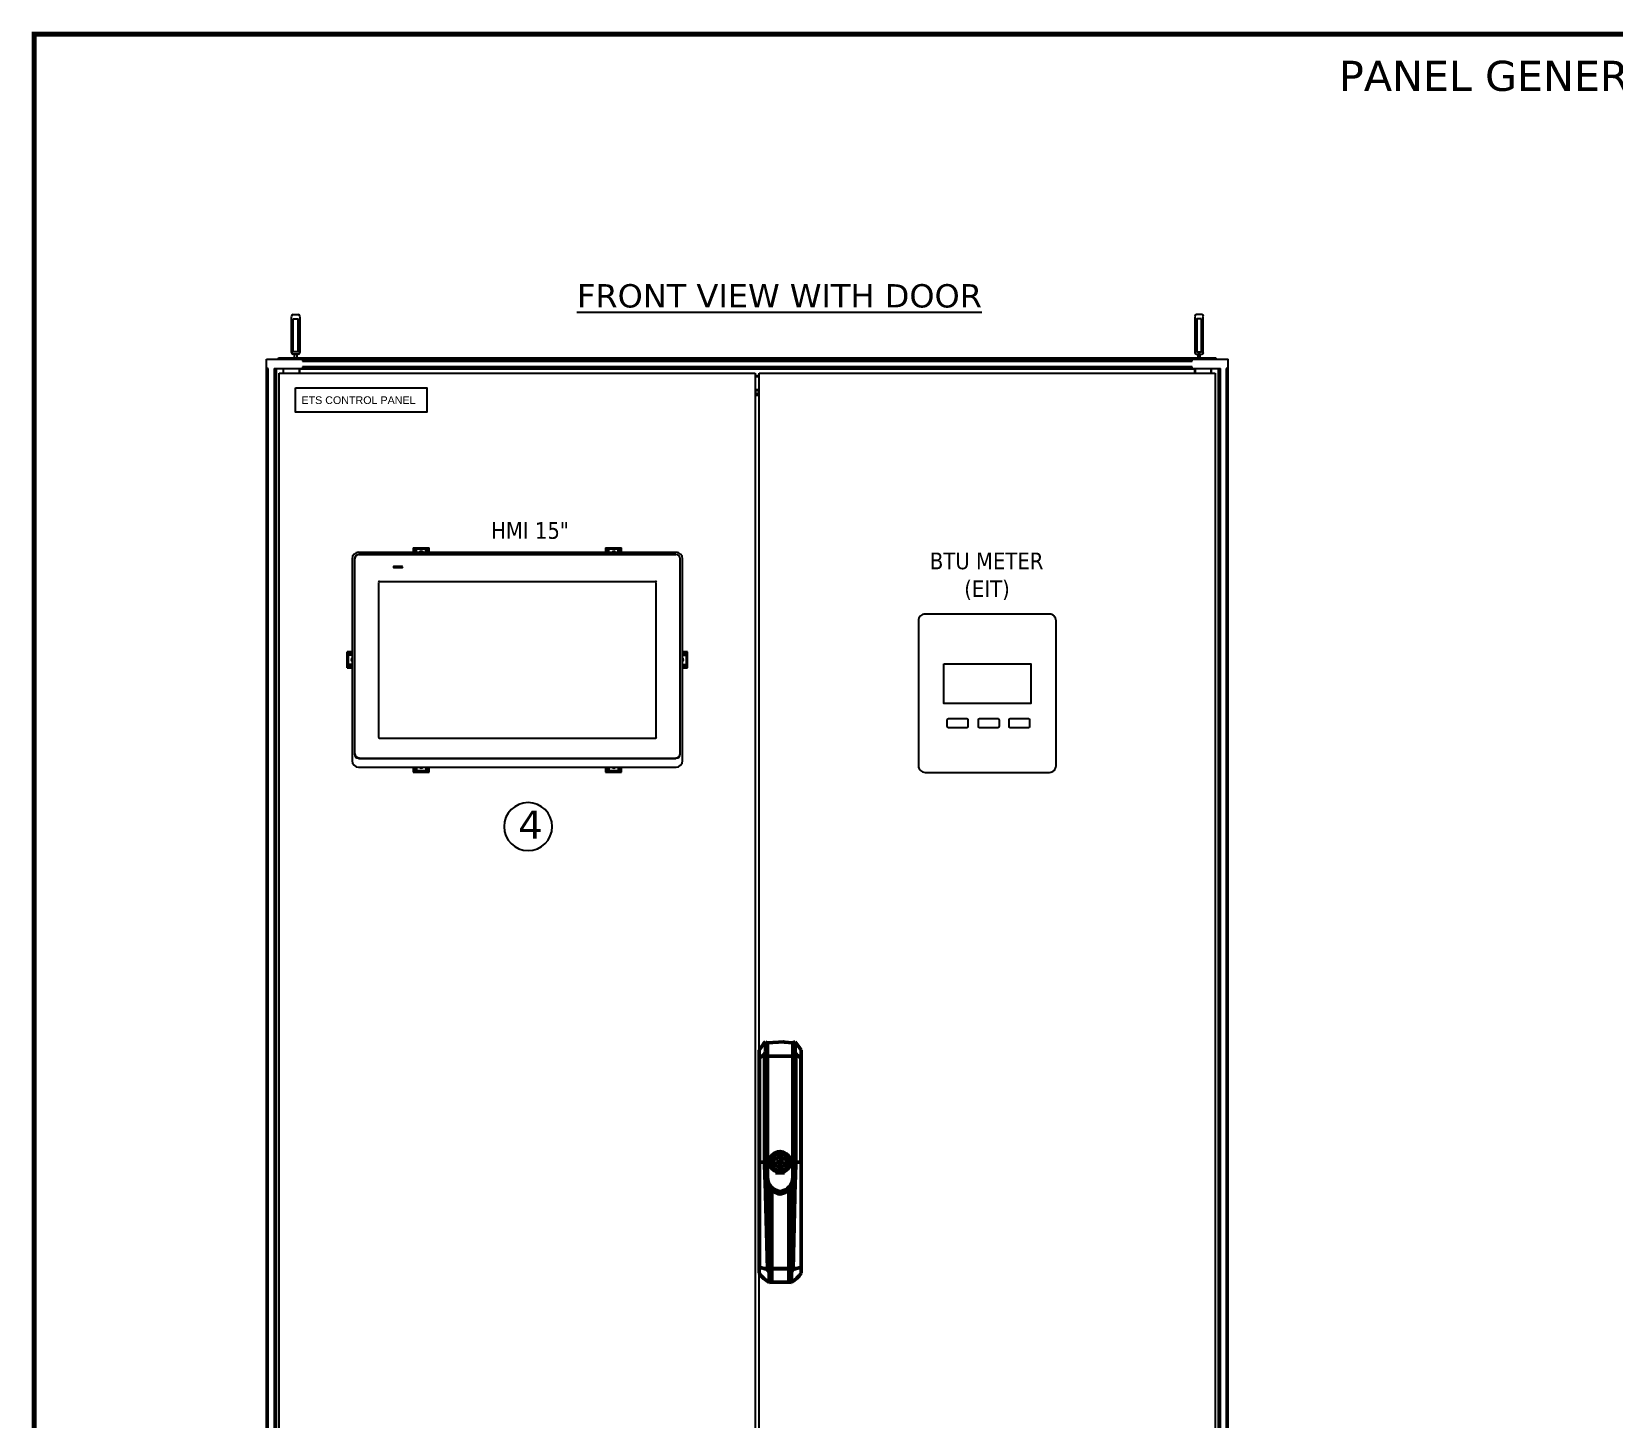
# Model space of a CAD drawing. Header units: inches. Extents: x 100535554 to 201081702, y 63708552 to 127420865.
# Drawn here: x 100539909.2 to 100540383.8, y 63710333.2 to 63710749.2 of the extents above; entities that cross this region are included whole.
import ezdxf

# ---------------------------------------------------------------- set-up
doc = ezdxf.new("R2010")
doc.units = ezdxf.units.IN
doc.header["$MEASUREMENT"] = 0
doc.linetypes.add('CENTER', pattern=[50.8, 31.75, -6.35, 6.35, -6.35])
doc.layers.add('AM_0', color=7, linetype='Continuous', lineweight=50)
doc.layers.add('AM_7', color=7, linetype='CENTER', lineweight=25)
doc.layers.add('BORDER', color=7, linetype='Continuous')
doc.styles.add('Swis721LtCnBT$001H0', font='')
doc.styles.add('Tahoma$001H0', font='tahoma.ttf')
doc.styles.add('Verdana$001H0', font='verdana.ttf')
doc.styles.get('Swis721LtCnBT$001H0').set_extended_font_data('Swis721LtCnBT')

# ---------------------------------------------------------------- blocks, each defined once
blk = doc.blocks.new('Title Frame_Al Bayt')
at = {"layer": 'BORDER', "const_width": 1.54}
blk.add_lwpolyline([(897.37, 420.3), (897.37, -410.23), (2066.28, -410.23), (2066.28, 420.3)], close=True, dxfattribs=at)

msp = doc.modelspace()

# ---------------------------------------------------------------- linework, layer by layer
at = {"color": 7, "linetype": 'Continuous', "lineweight": -2, "true_color": 0x000007}
for p, q in [((100539987.139, 63710652.941), (100539987.139, 63710663.781)), ((100539987.586, 63710664.34), (100539989.151, 63710664.34)), ((100539989.709, 63710663.781), (100539989.709, 63710652.941)), ((100540258.157, 63710663.781), (100540258.157, 63710652.941)), ((100540260.28, 63710664.34), (100540258.604, 63710664.34)), ((100540260.727, 63710652.941), (100540260.727, 63710663.781)), ((100539989.151, 63710652.494), (100539987.586, 63710652.494)), ((100540258.604, 63710652.494), (100540260.28, 63710652.494)), ((100539979.651, 63710173.267), (100539979.651, 63710650.929)), ((100539979.651, 63710650.929), (100540268.215, 63710650.929)), ((100539980.21, 63710648.135), (100539979.651, 63710648.135)), ((100539980.21, 63710173.267), (100539980.21, 63710648.135)), ((100539981.998, 63710648.135), (100539981.998, 63710173.267)), ((100539981.998, 63710648.135), (100540265.868, 63710648.135)), ((100539982.557, 63710173.267), (100539982.557, 63710648.135)), ((100539982.669, 63710173.267), (100539982.669, 63710648.135)), ((100539983.227, 63710650.929), (100539983.227, 63710651.376)), ((100539983.227, 63710651.376), (100540264.527, 63710651.376)), ((100539984.68, 63710648.135), (100539984.68, 63710646.794)), ((100539984.792, 63710646.794), (100539984.792, 63710648.135)), ((100539989.486, 63710648.023), (100539989.486, 63710646.794)), ((100539989.709, 63710646.794), (100539989.709, 63710648.023)), ((100539989.709, 63710648.023), (100540258.045, 63710648.023)), ((100539990.492, 63710650.929), (100539990.492, 63710650.37)), ((100539990.492, 63710650.37), (100540257.375, 63710650.37)), ((100539990.492, 63710648.694), (100539990.492, 63710648.135)), ((100540257.375, 63710648.694), (100539990.492, 63710648.694)), ((100540257.375, 63710650.37), (100540257.375, 63710650.929)), ((100540257.375, 63710648.135), (100540257.375, 63710648.694)), ((100540258.045, 63710648.023), (100540258.045, 63710646.794)), ((100540258.38, 63710646.794), (100540258.38, 63710648.023)), ((100540262.963, 63710648.135), (100540262.963, 63710646.794)), ((100540263.186, 63710646.794), (100540263.186, 63710648.135)), ((100540264.527, 63710651.376), (100540264.527, 63710650.929)), ((100540265.198, 63710648.135), (100540265.198, 63710173.155)), ((100540265.31, 63710648.135), (100540265.31, 63710173.155)), ((100540265.868, 63710173.155), (100540265.868, 63710648.135)), ((100540267.545, 63710648.135), (100540267.545, 63710173.155)), ((100540268.215, 63710648.135), (100540267.545, 63710648.135)), ((100540268.215, 63710170.249), (100540268.215, 63710650.929)), ((100539983.451, 63710174.384), (100539983.451, 63710646.794)), ((100539983.451, 63710646.794), (100540126.28, 63710646.794)), ((100540126.28, 63710646.794), (100540126.28, 63710174.384)), ((100540127.51, 63710646.012), (100540126.28, 63710646.012)), ((100540126.28, 63710645.788), (100540127.51, 63710645.788)), ((100540127.51, 63710174.384), (100540127.51, 63710646.794)), ((100540127.51, 63710646.794), (100540264.304, 63710646.794)), ((100540264.304, 63710646.794), (100540264.304, 63710174.384)), ((100540126.28, 63710641.876), (100540127.51, 63710641.876)), ((100540126.28, 63710641.541), (100540127.51, 63710641.541)), ((100540127.51, 63710640.647), (100540126.28, 63710640.647)), ((100540126.28, 63710640.2), (100540127.51, 63710640.2)), ((100540005.356, 63710591.026), (100540005.356, 63710530.452)), ((100540006.026, 63710591.026), (100540006.026, 63710532.463)), ((100540006.026, 63710591.026), (100540006.026, 63710532.575)), ((100540102.475, 63710592.926), (100540007.256, 63710592.926)), ((100540102.475, 63710592.367), (100540007.256, 63710592.367)), ((100540102.475, 63710592.255), (100540007.368, 63710592.255)), ((100540023.684, 63710594.378), (100540023.684, 63710592.926)), ((100540023.684, 63710594.378), (100540028.49, 63710594.378)), ((100540024.132, 63710592.926), (100540024.132, 63710594.378)), ((100540024.355, 63710594.043), (100540024.355, 63710592.926)), ((100540024.355, 63710594.043), (100540027.82, 63710594.043)), ((100540024.69, 63710592.926), (100540024.69, 63710594.043)), ((100540027.484, 63710592.926), (100540027.484, 63710594.043)), ((100540027.82, 63710592.926), (100540027.82, 63710594.043)), ((100540027.931, 63710594.378), (100540027.931, 63710592.926)), ((100540028.49, 63710592.926), (100540028.49, 63710594.378)), ((100540081.353, 63710594.378), (100540081.353, 63710592.926)), ((100540081.353, 63710594.378), (100540086.158, 63710594.378)), ((100540081.8, 63710592.926), (100540081.8, 63710594.378)), ((100540082.023, 63710594.043), (100540082.023, 63710592.926)), ((100540082.023, 63710594.043), (100540085.488, 63710594.043)), ((100540082.358, 63710592.926), (100540082.358, 63710594.043)), ((100540085.152, 63710592.926), (100540085.152, 63710594.043)), ((100540085.488, 63710592.926), (100540085.488, 63710594.043)), ((100540085.711, 63710594.378), (100540085.711, 63710592.926)), ((100540086.158, 63710592.926), (100540086.158, 63710594.378)), ((100540103.816, 63710532.575), (100540103.816, 63710591.026)), ((100540103.816, 63710532.463), (100540103.816, 63710591.026)), ((100540104.487, 63710530.452), (100540104.487, 63710591.026)), ((100540020.388, 63710588.79), (100540017.929, 63710588.79)), ((100540017.929, 63710588.455), (100540020.388, 63710588.455)), ((100540013.291, 63710583.985), (100540013.291, 63710537.493)), ((100540096.328, 63710584.208), (100540013.514, 63710584.208)), ((100540096.552, 63710537.493), (100540096.552, 63710583.985)), ((100540003.903, 63710558.392), (100540003.903, 63710563.197)), ((100540005.356, 63710563.197), (100540003.903, 63710563.197)), ((100540003.903, 63710562.639), (100540005.356, 63710562.639)), ((100540004.238, 63710558.951), (100540004.238, 63710562.527)), ((100540005.356, 63710562.527), (100540004.238, 63710562.527)), ((100540005.356, 63710562.192), (100540004.238, 63710562.192)), ((100540105.94, 63710563.197), (100540104.487, 63710563.197)), ((100540104.487, 63710562.639), (100540105.94, 63710562.639)), ((100540105.605, 63710562.527), (100540104.487, 63710562.527)), ((100540104.487, 63710562.192), (100540105.605, 63710562.192)), ((100540105.605, 63710562.527), (100540105.605, 63710558.951)), ((100540105.94, 63710558.392), (100540105.94, 63710563.197)), ((100540005.356, 63710558.839), (100540003.903, 63710558.839)), ((100540003.903, 63710558.392), (100540005.356, 63710558.392)), ((100540005.356, 63710559.398), (100540004.238, 63710559.398)), ((100540004.238, 63710558.951), (100540005.356, 63710558.951)), ((100540104.487, 63710559.398), (100540105.605, 63710559.398)), ((100540104.487, 63710558.951), (100540105.605, 63710558.951)), ((100540105.94, 63710558.839), (100540104.487, 63710558.839)), ((100540104.487, 63710558.392), (100540105.94, 63710558.392)), ((100540013.514, 63710537.269), (100540096.328, 63710537.269)), ((100540007.256, 63710531.122), (100540102.475, 63710531.122)), ((100540007.368, 63710531.234), (100540102.475, 63710531.234)), ((100540007.256, 63710528.552), (100540102.475, 63710528.552)), ((100540023.684, 63710528.552), (100540023.684, 63710527.099)), ((100540023.684, 63710527.099), (100540028.49, 63710527.099)), ((100540024.132, 63710527.099), (100540024.132, 63710528.552)), ((100540024.355, 63710528.552), (100540024.355, 63710527.434)), ((100540027.82, 63710527.434), (100540024.355, 63710527.434)), ((100540024.69, 63710528.552), (100540024.69, 63710527.434)), ((100540027.484, 63710528.552), (100540027.484, 63710527.434)), ((100540027.82, 63710527.434), (100540027.82, 63710528.552)), ((100540027.931, 63710528.552), (100540027.931, 63710527.099)), ((100540028.49, 63710527.099), (100540028.49, 63710528.552)), ((100540081.353, 63710528.552), (100540081.353, 63710527.099)), ((100540081.353, 63710527.099), (100540086.158, 63710527.099)), ((100540081.8, 63710527.099), (100540081.8, 63710528.552)), ((100540082.023, 63710528.552), (100540082.023, 63710527.434)), ((100540085.488, 63710527.434), (100540082.023, 63710527.434)), ((100540082.358, 63710528.552), (100540082.358, 63710527.434)), ((100540085.152, 63710528.552), (100540085.152, 63710527.434)), ((100540085.488, 63710527.434), (100540085.488, 63710528.552)), ((100540085.711, 63710528.552), (100540085.711, 63710527.099)), ((100540086.158, 63710527.099), (100540086.158, 63710528.552))]:
    msp.add_line(p, q, dxfattribs=at)
for points in [[(100539987.698, 63710663.111), (100539989.039, 63710663.111), (100539989.039, 63710653.164), (100539987.698, 63710653.164)], [(100540260.169, 63710663.111), (100540258.828, 63710663.111), (100540258.828, 63710653.164), (100540260.169, 63710653.164)], [(100539988.033, 63710652.494), (100539988.815, 63710652.494), (100539988.815, 63710650.929), (100539988.033, 63710650.929)], [(100540259.833, 63710652.494), (100540259.051, 63710652.494), (100540259.051, 63710650.929), (100540259.833, 63710650.929)], [(100539988.368, 63710642.323), (100540027.72, 63710642.323), (100540027.72, 63710635.059), (100539988.368, 63710635.059)]]:
    msp.add_lwpolyline(points, close=True, dxfattribs=at)
at = {"ltscale": 10}
for points in [[(100540177.267, 63710526.981), (100540214.547, 63710526.981, 0.4142136), (100540216.547, 63710528.981), (100540216.547, 63710572.501, 0.4142136), (100540214.547, 63710574.501), (100540177.267, 63710574.501, 0.4142136), (100540175.267, 63710572.501), (100540175.267, 63710528.981, 0.4142136)], [(100540184.43, 63710543.166), (100540189.606, 63710543.166, -0.4142136), (100540190.106, 63710542.666), (100540190.106, 63710540.845, -0.4142136), (100540189.606, 63710540.345), (100540184.43, 63710540.345, -0.4142136), (100540183.93, 63710540.845), (100540183.93, 63710542.666, -0.4142136)], [(100540193.782, 63710543.166), (100540198.958, 63710543.166, -0.4142136), (100540199.458, 63710542.666), (100540199.458, 63710540.845, -0.4142136), (100540198.958, 63710540.345), (100540193.782, 63710540.345, -0.4142136), (100540193.282, 63710540.845), (100540193.282, 63710542.666, -0.4142136)], [(100540202.958, 63710543.166), (100540208.134, 63710543.166, -0.4142136), (100540208.634, 63710542.666), (100540208.634, 63710540.845, -0.4142136), (100540208.134, 63710540.345), (100540202.958, 63710540.345, -0.4142136), (100540202.458, 63710540.845), (100540202.458, 63710542.666, -0.4142136)]]:
    msp.add_lwpolyline(points, format="xyb", close=True, dxfattribs=at)
msp.add_lwpolyline([(100540182.854, 63710559.517), (100540208.96, 63710559.517), (100540208.96, 63710547.662), (100540182.854, 63710547.662)], close=True, dxfattribs=at)
at = {"color": 7, "linetype": 'Continuous', "lineweight": -2, "true_color": 0x000007}
for points in [[(100539987.642, 63710664.34), (100539987.364, 63710664.34), (100539987.139, 63710664.115), (100539987.139, 63710663.837)], [(100539989.709, 63710663.837), (100539989.709, 63710664.115), (100539989.484, 63710664.34), (100539989.207, 63710664.34)], [(100540258.66, 63710664.34), (100540258.382, 63710664.34), (100540258.157, 63710664.115), (100540258.157, 63710663.837)], [(100540260.839, 63710663.837), (100540260.839, 63710664.115), (100540260.614, 63710664.34), (100540260.336, 63710664.34)], [(100539987.139, 63710652.997), (100539987.139, 63710652.719), (100539987.364, 63710652.494), (100539987.642, 63710652.494)], [(100539989.207, 63710652.494), (100539989.484, 63710652.494), (100539989.709, 63710652.719), (100539989.709, 63710652.997)], [(100540258.157, 63710652.997), (100540258.157, 63710652.719), (100540258.382, 63710652.494), (100540258.66, 63710652.494)], [(100540260.336, 63710652.494), (100540260.614, 63710652.494), (100540260.839, 63710652.719), (100540260.839, 63710652.997)], [(100540007.312, 63710593.037), (100540006.231, 63710593.037), (100540005.356, 63710592.162), (100540005.356, 63710591.082)], [(100540007.312, 63710592.367), (100540006.602, 63710592.367), (100540006.026, 63710591.791), (100540006.026, 63710591.082)], [(100540007.423, 63710592.367), (100540006.714, 63710592.367), (100540006.138, 63710591.791), (100540006.138, 63710591.082)], [(100540026.088, 63710593.373), (100540025.842, 63710593.373), (100540025.619, 63710593.226), (100540025.522, 63710593)], [(100540026.087, 63710593.261), (100540025.914, 63710593.261), (100540025.752, 63710593.171), (100540025.66, 63710593.024)], [(100540026.514, 63710593.024), (100540026.423, 63710593.171), (100540026.261, 63710593.261), (100540026.087, 63710593.261)], [(100540026.653, 63710592.999), (100540026.556, 63710593.226), (100540026.334, 63710593.372), (100540026.088, 63710593.373)], [(100540083.868, 63710593.373), (100540083.622, 63710593.373), (100540083.399, 63710593.226), (100540083.302, 63710593)], [(100540083.867, 63710593.261), (100540083.694, 63710593.261), (100540083.532, 63710593.171), (100540083.44, 63710593.024)], [(100540084.294, 63710593.024), (100540084.202, 63710593.171), (100540084.041, 63710593.261), (100540083.867, 63710593.261)], [(100540084.433, 63710592.999), (100540084.336, 63710593.226), (100540084.114, 63710593.372), (100540083.868, 63710593.373)], [(100540104.487, 63710591.082), (100540104.487, 63710592.162), (100540103.611, 63710593.037), (100540102.531, 63710593.037)], [(100540103.816, 63710591.082), (100540103.816, 63710591.791), (100540103.241, 63710592.367), (100540102.531, 63710592.367)], [(100540103.816, 63710591.082), (100540103.816, 63710591.791), (100540103.241, 63710592.367), (100540102.531, 63710592.367)], [(100540017.929, 63710588.79), (100540017.836, 63710588.79), (100540017.761, 63710588.715), (100540017.761, 63710588.623)], [(100540017.761, 63710588.623), (100540017.761, 63710588.53), (100540017.836, 63710588.455), (100540017.929, 63710588.455)], [(100540020.555, 63710588.623), (100540020.555, 63710588.715), (100540020.48, 63710588.79), (100540020.388, 63710588.79)], [(100540020.388, 63710588.455), (100540020.48, 63710588.455), (100540020.555, 63710588.53), (100540020.555, 63710588.623)], [(100540013.57, 63710584.32), (100540013.416, 63710584.32), (100540013.291, 63710584.195), (100540013.291, 63710584.041)], [(100540096.664, 63710584.041), (100540096.664, 63710584.195), (100540096.539, 63710584.32), (100540096.384, 63710584.32)], [(100540005.021, 63710560.795), (100540005.02, 63710560.549), (100540005.167, 63710560.327), (100540005.393, 63710560.23)], [(100540005.394, 63710561.36), (100540005.168, 63710561.263), (100540005.021, 63710561.041), (100540005.021, 63710560.795)], [(100540005.37, 63710561.222), (100540005.222, 63710561.13), (100540005.132, 63710560.968), (100540005.132, 63710560.795)], [(100540005.132, 63710560.795), (100540005.132, 63710560.621), (100540005.222, 63710560.459), (100540005.369, 63710560.368)], [(100540104.449, 63710560.229), (100540104.675, 63710560.326), (100540104.822, 63710560.548), (100540104.822, 63710560.794)], [(100540104.822, 63710560.794), (100540104.822, 63710561.04), (100540104.676, 63710561.263), (100540104.45, 63710561.359)], [(100540104.71, 63710560.795), (100540104.71, 63710560.968), (100540104.621, 63710561.13), (100540104.473, 63710561.222)], [(100540104.473, 63710560.368), (100540104.621, 63710560.459), (100540104.71, 63710560.621), (100540104.71, 63710560.795)], [(100540013.291, 63710537.548), (100540013.291, 63710537.394), (100540013.416, 63710537.269), (100540013.57, 63710537.269)], [(100540096.384, 63710537.269), (100540096.539, 63710537.269), (100540096.664, 63710537.394), (100540096.664, 63710537.548)], [(100540005.356, 63710530.508), (100540005.356, 63710529.427), (100540006.231, 63710528.552), (100540007.312, 63710528.552)], [(100540006.026, 63710532.519), (100540006.026, 63710531.809), (100540006.602, 63710531.234), (100540007.312, 63710531.234)], [(100540006.138, 63710532.631), (100540006.138, 63710531.921), (100540006.714, 63710531.346), (100540007.423, 63710531.346)], [(100540102.531, 63710531.346), (100540103.241, 63710531.346), (100540103.816, 63710531.921), (100540103.816, 63710532.631)], [(100540102.531, 63710531.234), (100540103.241, 63710531.234), (100540103.816, 63710531.809), (100540103.816, 63710532.519)], [(100540102.531, 63710528.552), (100540103.611, 63710528.552), (100540104.487, 63710529.427), (100540104.487, 63710530.508)], [(100540025.522, 63710528.59), (100540025.619, 63710528.364), (100540025.841, 63710528.217), (100540026.087, 63710528.217)], [(100540025.66, 63710528.566), (100540025.752, 63710528.418), (100540025.914, 63710528.328), (100540026.087, 63710528.328)], [(100540026.087, 63710528.217), (100540026.333, 63710528.216), (100540026.555, 63710528.363), (100540026.652, 63710528.589)], [(100540026.087, 63710528.328), (100540026.261, 63710528.328), (100540026.422, 63710528.418), (100540026.514, 63710528.565)], [(100540083.302, 63710528.59), (100540083.399, 63710528.364), (100540083.621, 63710528.217), (100540083.867, 63710528.217)], [(100540083.44, 63710528.566), (100540083.532, 63710528.418), (100540083.693, 63710528.328), (100540083.867, 63710528.328)], [(100540083.867, 63710528.217), (100540084.113, 63710528.216), (100540084.335, 63710528.363), (100540084.432, 63710528.589)], [(100540083.867, 63710528.328), (100540084.041, 63710528.328), (100540084.202, 63710528.418), (100540084.294, 63710528.565)], [(100540058.162, 63710517.935), (100540054.181, 63710517.935), (100540050.954, 63710514.707), (100540050.954, 63710510.726)], [(100540065.371, 63710510.726), (100540065.371, 63710514.707), (100540062.144, 63710517.935), (100540058.162, 63710517.935)], [(100540050.954, 63710510.726), (100540050.954, 63710506.745), (100540054.181, 63710503.518), (100540058.162, 63710503.518)], [(100540058.162, 63710503.518), (100540062.144, 63710503.518), (100540065.371, 63710506.745), (100540065.371, 63710510.726)]]:
    msp.add_open_spline(points, degree=3, dxfattribs=at)
at = {"layer": 'AM_0'}
for p, q in [((100540127.51, 63710376.714), (100540127.51, 63710443.696)), ((100540127.583, 63710441.257), (100540127.51, 63710443.572)), ((100540130.017, 63710445.856), (100540129.331, 63710446.199)), ((100540129.331, 63710443.342), (100540129.331, 63710446.199)), ((100540130.017, 63710445.856), (100540130.017, 63710405.519)), ((100540138.279, 63710446.199), (100540137.594, 63710445.856)), ((100540137.594, 63710445.856), (100540137.594, 63710405.519)), ((100540138.279, 63710443.342), (100540138.279, 63710446.199)), ((100540140.101, 63710443.572), (100540140.027, 63710441.257)), ((100540140.101, 63710443.696), (100540140.101, 63710376.714)), ((100540127.583, 63710441.257), (100540127.563, 63710378.561)), ((100540129.127, 63710441.861), (100540138.483, 63710441.861)), ((100540129.127, 63710410.09), (100540129.127, 63710441.861)), ((100540138.483, 63710441.861), (100540138.483, 63710410.09)), ((100540140.027, 63710441.257), (100540140.047, 63710378.561)), ((100540132.306, 63710410.57), (100540131.462, 63710410.57)), ((100540136.001, 63710410.57), (100540135.156, 63710410.57)), ((100540129.127, 63710410.09), (100540127.583, 63710410.09)), ((100540129.127, 63710410.09), (100540129.207, 63710405.519)), ((100540129.295, 63710404.031), (100540129.207, 63710405.519)), ((100540131.462, 63710409.61), (100540132.306, 63710409.61)), ((100540135.043, 63710406.89), (100540132.419, 63710406.89)), ((100540135.156, 63710409.61), (100540136.001, 63710409.61)), ((100540138.403, 63710405.519), (100540138.315, 63710404.031)), ((100540138.403, 63710405.519), (100540138.483, 63710410.09)), ((100540140.027, 63710410.09), (100540138.483, 63710410.09)), ((100540129.295, 63710404.031), (100540129.943, 63710377.92)), ((100540130.147, 63710402.35), (100540130.147, 63710378.094)), ((100540131.251, 63710374.089), (100540131.251, 63710401.663)), ((100540136.36, 63710374.089), (100540136.36, 63710401.663)), ((100540137.463, 63710378.094), (100540137.463, 63710402.35)), ((100540137.667, 63710377.92), (100540138.315, 63710404.031)), ((100540127.51, 63710376.873), (100540127.563, 63710378.561)), ((100540129.924, 63710377.827), (100540127.563, 63710378.561)), ((100540129.943, 63710377.92), (100540129.924, 63710377.827)), ((100540129.943, 63710377.92), (100540130.223, 63710378.094)), ((100540137.463, 63710378.094), (100540130.147, 63710378.094)), ((100540137.686, 63710377.827), (100540137.667, 63710377.92)), ((100540140.047, 63710378.561), (100540137.686, 63710377.827)), ((100540140.047, 63710378.561), (100540140.101, 63710376.873)), ((100540130.474, 63710376.906), (100540130.474, 63710373.98)), ((100540130.474, 63710373.98), (100540131.251, 63710374.089)), ((100540136.36, 63710374.089), (100540137.137, 63710373.98)), ((100540137.137, 63710376.906), (100540137.137, 63710373.98))]:
    msp.add_line(p, q, dxfattribs=at)
for points in [[(100540127.51, 63710443.696), (100540128.892, 63710445.648), (100540129.331, 63710446.199)], [(100540130.017, 63710445.856), (100540134.87, 63710446.183), (100540134.97, 63710446.086), (100540137.594, 63710445.856)], [(100540138.279, 63710446.199), (100540139.712, 63710444.283), (100540140.101, 63710443.696)], [(100540129.069, 63710442.448), (100540127.666, 63710441.329), (100540127.583, 63710441.257)], [(100540129.069, 63710442.448), (100540129.18, 63710442.711), (100540129.316, 63710443.18), (100540129.331, 63710443.342)], [(100540129.127, 63710441.861), (100540129.086, 63710442.351), (100540129.069, 63710442.448)], [(100540138.279, 63710443.342), (100540138.293, 63710443.182), (100540138.418, 63710442.745), (100540138.541, 63710442.448)], [(100540138.541, 63710442.448), (100540138.483, 63710441.889), (100540138.483, 63710441.861)], [(100540140.027, 63710441.257), (100540138.634, 63710442.38), (100540138.541, 63710442.448)], [(100540131.514, 63710412.352), (100540132.061, 63710412.781), (100540133.047, 63710413.183), (100540133.731, 63710413.257), (100540134.778, 63710413.079), (100540135.706, 63710412.566), (100540135.949, 63710412.352)], [(100540135.949, 63710407.828), (100540135.098, 63710407.232), (100540134.074, 63710406.941), (100540133.014, 63710407.004), (100540132.037, 63710407.413), (100540131.514, 63710407.828)], [(100540130.147, 63710402.35), (100540130.446, 63710402.117), (100540130.765, 63710401.91), (100540131.102, 63710401.731), (100540131.251, 63710401.663)], [(100540133.788, 63710400.486), (100540133.263, 63710400.563), (100540131.826, 63710401.214), (100540131.251, 63710401.663)], [(100540136.36, 63710401.663), (100540135.265, 63710400.911), (100540133.788, 63710400.486), (100540133.788, 63710400.486)], [(100540136.36, 63710401.663), (100540136.703, 63710401.83), (100540137.029, 63710402.025), (100540137.337, 63710402.247), (100540137.463, 63710402.35)], [(100540130.474, 63710376.906), (100540130.423, 63710377.119), (100540130.259, 63710377.405), (100540129.924, 63710377.827)], [(100540137.686, 63710377.827), (100540137.292, 63710377.315), (100540137.159, 63710377.042), (100540137.137, 63710376.906)], [(100540137.388, 63710378.094), (100540137.419, 63710378.07), (100540137.667, 63710377.92)], [(100540130.474, 63710373.98), (100540129.659, 63710374.551), (100540128.897, 63710375.19), (100540128.193, 63710375.894), (100540127.554, 63710376.656), (100540127.51, 63710376.714)], [(100540136.36, 63710374.089), (100540131.354, 63710374.085), (100540131.251, 63710374.089)], [(100540140.101, 63710376.714), (100540139.466, 63710375.948), (100540138.767, 63710375.24), (100540138.009, 63710374.595), (100540137.198, 63710374.02), (100540137.137, 63710373.98)]]:
    msp.add_lwpolyline(points, dxfattribs=at)
for radius in [2.848, 2.576, 2.56, 0.445]:
    msp.add_circle((100540133.731, 63710410.09), radius, dxfattribs=at)
for centre, radius, start, end in [((100540133.731, 63710410.09), 3.168, 134.43301, 225.56699), ((100540133.731, 63710410.09), 2.32, 168.05946, 191.94054), ((100540133.731, 63710410.09), 1.504, 18.61146, 161.38854), ((100540133.731, 63710410.09), 3.168, 314.43301, 45.56699), ((100540133.731, 63710410.09), 2.32, 348.05946, 11.94054), ((100540134.313, 63710405.519), 4.297, 180, 262.50805), ((100540133.731, 63710410.09), 1.504, 198.61146, 341.38854), ((100540133.323, 63710405.508), 4.271, 275.78241, 0.1419), ((100540134.313, 63710405.519), 5.234, 196.51728, 217.2571), ((100540133.297, 63710405.519), 5.234, 322.7429, 343.48272)]:
    msp.add_arc(centre, radius, start, end, dxfattribs=at)
at = {"layer": 'AM_7'}
for p, q in [((100540133.731, 63710407.1), (100540133.731, 63710413.08)), ((100540130.741, 63710410.09), (100540136.721, 63710410.09)), ((100540127.388, 63710378.41), (100540140.222, 63710378.41))]:
    msp.add_line(p, q, dxfattribs=at)

# ---------------------------------------------------------------- block references
msp.add_blockref('Title Frame_Al Bayt', (100539012.597, 63710328.157))

# ---------------------------------------------------------------- texts
at = {"color": 7, "true_color": 0x000007}
for s, height, style, p in [('ETS CONTROL PANEL ', 2.29618, 'Swis721LtCnBT$001H0', (100539990.156, 63710637.518)), ('4', 8.448, 'Verdana$001H0', (100540055.201, 63710507.094))]:
    msp.add_text(s, height=height, dxfattribs=dict(at, style=style)).set_placement(p)
at = {"insert": (100540293.652, 63710740.488), "char_height": 9.02053, "attachment_point": 1, "style": 'Verdana$001H0'}
msp.add_mtext_dynamic_manual_height_columns('\\pi7.7887,t188.2;PANEL GENERAL ARRANGEMENT DIAGRAM', width=281.48002, gutter_width=1, heights=[0], dxfattribs=at)
at = {"color": 7, "attachment_point": 1}
for s, width, heights, insert, char_height, style in [('\\pi0.99397,t49.994,140.99;{\\LFRONT VIEW WITH DOOR}', 126.43187, [0], (100540071.819, 63710673.475), 7, 'Verdana$001H0'), ('\\pi6.7957,t41.796,106.8;HMI 15"', 37.62773, [0], (100540040.251, 63710602.075), 5, 'Tahoma$001H0'), ('\\pi19.864,t54.864,119.86;BTU METER\\P\\pi30.19,t65.19,130.19;(EIT)', 75.35965, [24.516], (100540158.812, 63710592.944), 5, 'Tahoma$001H0')]:
    msp.add_mtext_dynamic_manual_height_columns(s, width=width, gutter_width=1, heights=heights, dxfattribs=dict(at, insert=insert, char_height=char_height, style=style))

doc.saveas('drawing.dxf')
